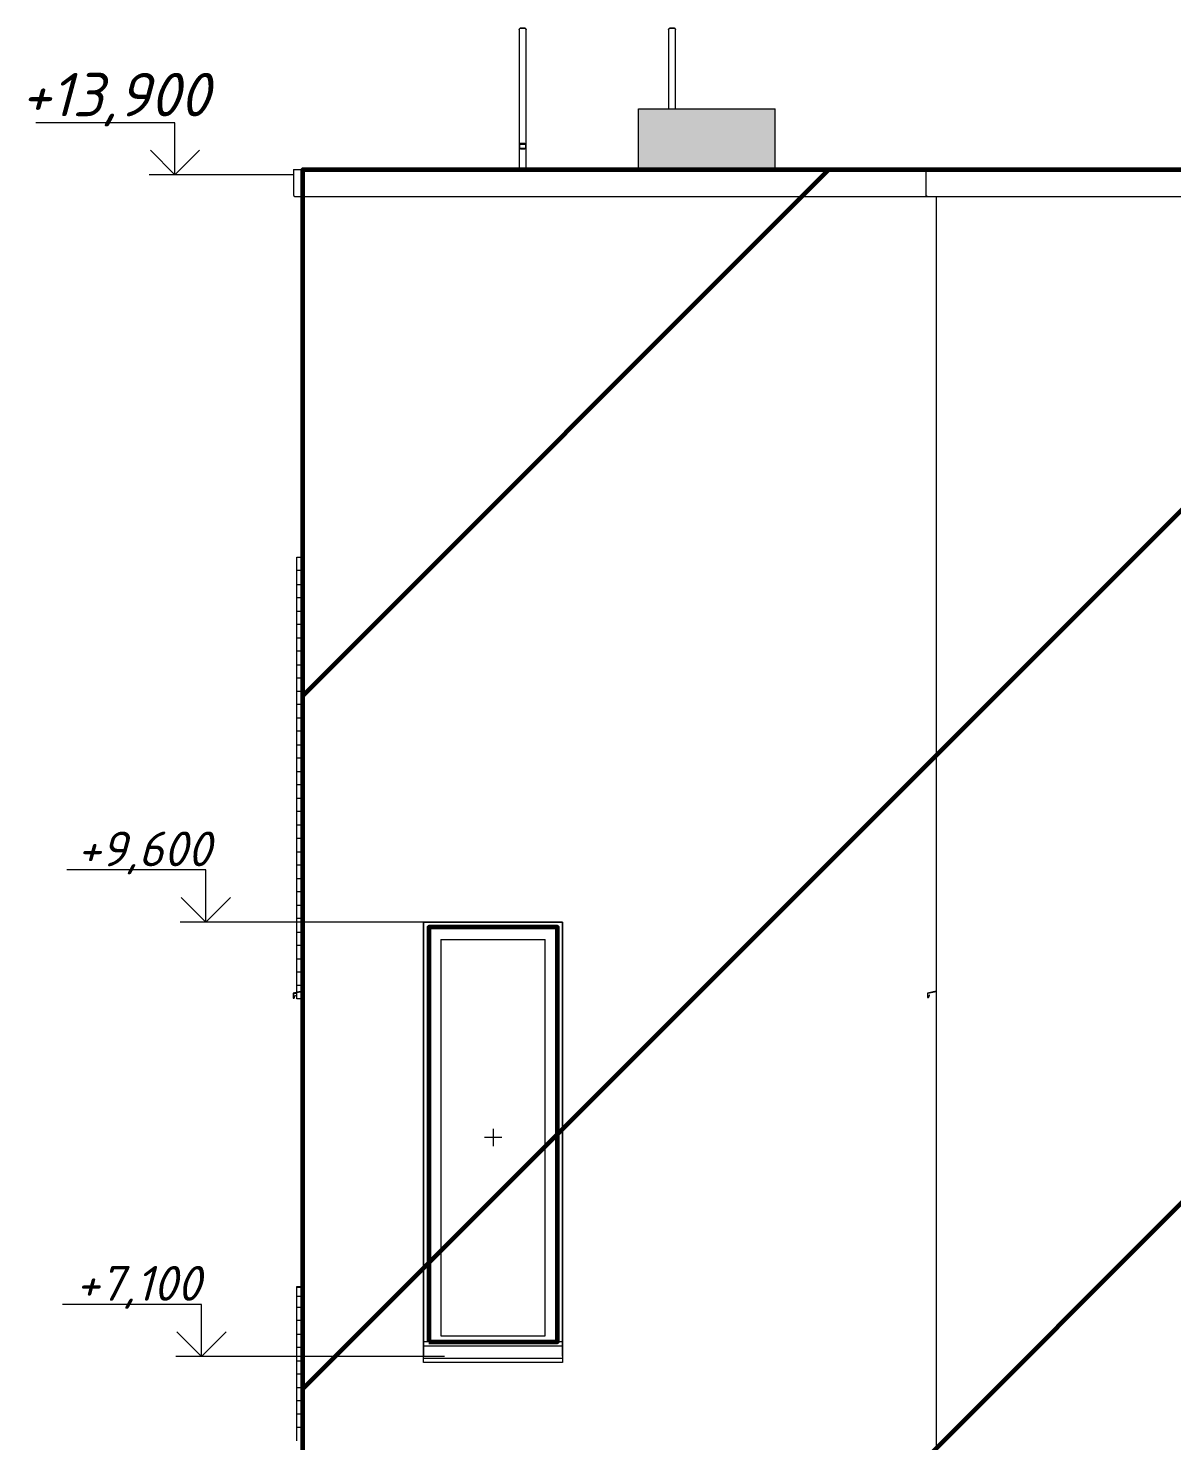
# Model space of a CAD drawing. Header units: millimetres. Extents: x 3914 to 443608, y -156176 to 78197.
# Drawn here: x 425679 to 432260, y 4313 to 12441 of the extents above; entities that cross this region are included whole.
import ezdxf

# ---------------------------------------------------------------- set-up
doc = ezdxf.new("R2010")
doc.units = ezdxf.units.MM
doc.linetypes.add('Штрих', pattern=[635, 317.5, -317.5])
for name, color, linetype, lineweight in [('0) клиннинг', 90, 'Continuous', 60), ('1) Откосы', 102, 'Continuous', 60), ('A-DETL-1', 7, 'Continuous', 13), ('A-GENM', 7, 'Continuous', 9), ('A-GLAZ', 7, 'Continuous', 9), ('A-GLAZ-1', 7, 'Continuous', 5), ('A-GLAZ-2', 7, 'Штрих', 5), ('A-WALL', 7, 'Continuous', 5), ('A-WALL-PATT', 7, 'Continuous', 5), ('G-ANNO-DIMS', 7, 'Continuous', 9), ('G-ANNO-DIMS-1', 7, 'Continuous', 20), ('I-WALL', 7, 'Continuous', 5)]:
    doc.layers.add(name, color=color, linetype=linetype, lineweight=lineweight)
doc.styles.add('ISOCPEUR_I', font='isocpeui.ttf', dxfattribs={"height": 250})
doc.styles.add('ISOCPEUR_I_1', font='isocpeui.ttf', dxfattribs={"height": 230})

# ---------------------------------------------------------------- blocks, each defined once
blk = doc.blocks.new('парапет - парапет-18575254-АР2_Фасад в А-Г копия 1')
at = {"layer": 'A-GENM'}
for p, q in [((-398.1, 13930), (3241.9, 13930)), ((-398.1, 13930), (-398.1, 13783)), ((3241.9, 13930), (10630, 13930)), ((3241.9, 13783), (3241.9, 13930)), ((10630, 13930), (10630, 13907.7)), ((10630, 13905.7), (10630, 13880)), ((-391, 13775.9), (3249, 13775.9)), ((3249, 13775.9), (10250, 13775.9))]:
    blk.add_line(p, q, dxfattribs=at)
for points, knots in [([(-398.1, 13783), (-398.1, 13782.5), (-397.9, 13781.3), (-397.4, 13780), (-396.9, 13779), (-396.3, 13778.4), (-395.7, 13777.8), (-395.1, 13777.2), (-394.4, 13776.8), (-393.6, 13776.4), (-392.8, 13776.1), (-391.9, 13776), (-391.1, 13775.9), (-390.5, 13775.9), (-390.3, 13776)], [0, 0, 0, 0, 0.1111111, 0.2222222, 0.2777778, 0.3333333, 0.3888889, 0.4444444, 0.5, 0.5555556, 0.6111111, 0.6666667, 0.7222222, 0.7777778, 0.7777778, 0.7777778, 0.7777778]), ([(3249.7, 13776), (3249.5, 13775.9), (3248.9, 13775.9), (3248.1, 13776), (3247.2, 13776.1), (3246.4, 13776.4), (3245.6, 13776.8), (3244.9, 13777.2), (3244.3, 13777.8), (3243.7, 13778.4), (3243.1, 13779), (3242.6, 13780), (3242.1, 13781.3), (3241.9, 13782.5), (3241.9, 13783)], [-0.7777778, -0.7777778, -0.7777778, -0.7777778, -0.7222222, -0.6666667, -0.6111111, -0.5555556, -0.5, -0.4444444, -0.3888889, -0.3333333, -0.2777778, -0.2222222, -0.1111111, 0, 0, 0, 0])]:
    blk.add_open_spline(points, degree=3, knots=knots, dxfattribs=at)
for points in [[(-391, 13775.9), (-390.7, 13775.9), (-390.5, 13775.9), (-390.3, 13776)], [(3249, 13775.9), (3249.3, 13775.9), (3249.5, 13775.9), (3249.7, 13776)]]:
    blk.add_open_spline(points, degree=3, dxfattribs=at)
blk = doc.blocks.new('Окно_СКБ_1Ст_БезПР - ОК-22_800х2500_h_ глухое-34006729-АР2_Фасад в А-Г копия 1')
at = {"layer": 'A-GLAZ-1'}
for p, q in [((350, 9600), (350, 7102.5)), ((1150, 9600), (350, 9600)), ((1150, 7102.5), (1150, 9600)), ((380, 7185), (380, 9570)), ((380, 9570), (450, 9570)), ((450, 9570), (1050, 9570)), ((1050, 9570), (1120, 9570)), ((1120, 9570), (1120, 7185)), ((450, 9500), (450, 7220)), ((450, 9500), (1050, 9500)), ((1050, 7220), (1050, 9500)), ((450, 7220), (1050, 7220))]:
    blk.add_line(p, q, dxfattribs=at)
at = {"layer": 'A-GLAZ-2'}
for p, q in [((750, 8410), (750, 8310)), ((800, 8360), (700, 8360))]:
    blk.add_line(p, q, dxfattribs=at)
blk = doc.blocks.new('ОП_Труба - ОП_Труба 40x40x4_Угловая-30591808-АР2_Фасад в А-Г копия 1')
at = {"layer": 'A-GENM'}
for p, q in [((900, 14055), (900, 13930)), ((940, 13930), (940, 14055))]:
    blk.add_line(p, q, dxfattribs=at)
blk = doc.blocks.new('ОП_Поручень_Наклонный - ОП_Поручень_Наклонный-30591813-АР2_Фасад в А-Г копия 1')
at = {"layer": 'A-GENM'}
for p, q in [((900, 14735.4), (900, 14073.9)), ((932, 14743.4), (908, 14743.4)), ((940, 14073.9), (940, 14735.4)), ((900, 14073.9), (900, 14055)), ((904, 14055), (904, 14073.9)), ((932, 14080.2), (908, 14080.2)), ((908, 14077.1), (932, 14077.1)), ((936, 14073.9), (936, 14055)), ((940, 14055), (940, 14073.9)), ((932, 14051.9), (908, 14051.9)), ((908, 14048.7), (932, 14048.7))]:
    blk.add_line(p, q, dxfattribs=at)
at = {"layer": 'A-GENM', "flags": 128}
for points in [[(908, 14743.4), (906.2, 14743.2), (904.5, 14742.6), (903, 14741.7), (901.7, 14740.4), (900.8, 14738.9), (900.2, 14737.2), (900, 14735.4)], [(940, 14735.4), (939.8, 14737.2), (939.2, 14738.9), (938.3, 14740.4), (937, 14741.7), (935.5, 14742.6), (933.8, 14743.2), (932, 14743.4)]]:
    blk.add_lwpolyline(points, dxfattribs=at)
at = {"layer": 'A-GENM'}
for centre, major_axis, start_param, end_param in [((908, 14073.9), (8, 0), 1.570796, 3.141593), ((908, 14073.9), (4, 0), 1.570796, 3.141593), ((932, 14073.9), (8, 0), 0, 1.570796), ((932, 14073.9), (4, 0), 0, 1.570796), ((908, 14055), (8, 0), 3.141593, 4.712389), ((908, 14055), (4, 0), 3.141593, 4.712389), ((932, 14055), (8, 0), 4.712389, 6.283185), ((932, 14055), (4, 0), 4.712389, 6.283185)]:
    blk.add_ellipse(centre, major_axis=major_axis, ratio=0.788418, start_param=start_param, end_param=end_param, dxfattribs=at)
blk = doc.blocks.new('ОП_Поручень_Наклонный - ОП_Поручень_Наклонный-V96-АР2_Фасад в А-Г копия 1')
at = {"layer": 'A-GENM'}
for p, q in [((1760, 14735.4), (1760, 14280)), ((1792, 14743.4), (1768, 14743.4)), ((1800, 14280), (1800, 14735.4))]:
    blk.add_line(p, q, dxfattribs=at)
at = {"layer": 'A-GENM', "flags": 128}
for points in [[(1768, 14743.4), (1766.2, 14743.2), (1764.5, 14742.6), (1763, 14741.7), (1761.7, 14740.4), (1760.8, 14738.9), (1760.2, 14737.2), (1760, 14735.4)], [(1800, 14735.4), (1799.8, 14737.2), (1799.2, 14738.9), (1798.3, 14740.4), (1797, 14741.7), (1795.5, 14742.6), (1793.8, 14743.2), (1792, 14743.4)]]:
    blk.add_lwpolyline(points, dxfattribs=at)
blk = doc.blocks.new('ОП_Поручень_Прямой - ОП_Поручень_Прямой-30591817-АР2_Фасад в А-Г копия 1')
at = {"layer": 'A-GENM'}
blk.add_line((908, 14743.4), (932, 14743.4), dxfattribs=at)
at = {"layer": 'A-GENM', "flags": 128}
for points in [[(900, 14735.4), (900.2, 14737.2), (900.8, 14738.9), (901.7, 14740.4), (903, 14741.7), (904.5, 14742.6), (906.2, 14743.2), (908, 14743.4)], [(932, 14743.4), (933.8, 14743.2), (935.5, 14742.6), (937, 14741.7), (938.3, 14740.4), (939.2, 14738.9), (939.8, 14737.2), (940, 14735.4)]]:
    blk.add_lwpolyline(points, dxfattribs=at)
blk = doc.blocks.new('Стакан ОВ_5 - Стакан ОВ_2-32669352-АР2_Фасад в А-Г копия 1')
at = {"layer": 'A-WALL-PATT'}
blk.add_hatch(color=256, dxfattribs=at).paths.add_polyline_path([(2048.1, 13930), (2373, 13930), (2373, 14280), (1587, 14280), (1587, 13930), (1833.9, 13930)], flags=0)
at = {"layer": 'A-WALL'}
for p, q in [((1587, 14280), (2373, 14280)), ((1587, 13930), (1587, 14280)), ((2373, 13930), (2373, 14280))]:
    blk.add_line(p, q, dxfattribs=at)
blk = doc.blocks.new('WNW_Отлив - Отлив_металлический-33965102-АР2_Фасад в А-Г копия 1')
at = {"layer": 'A-GLAZ-1'}
for p, q in [((-380, 9193.8), (-399, 9188.3)), ((-399, 9187.2), (-380, 9192.8)), ((-400, 9166), (-400, 9163)), ((-400, 9163), (-394, 9163)), ((-399, 9164), (-399, 9166)), ((-394.7, 9164), (-399, 9164)), ((-394, 9166), (-394.7, 9164)), ((-394, 9163), (-388.9, 9177.1)), ((-388.9, 9177.1), (-389.8, 9177.4))]:
    blk.add_line(p, q, dxfattribs=at)
blk = doc.blocks.new('WNW_Отлив - Отлив_металлический-33828275-АР2_Фасад в А-Г копия 1')
at = {"layer": 'A-GLAZ-1'}
for p, q in [((-350, 9202.5), (-400, 9191)), ((-400, 9191), (-400, 9166)), ((-399, 9190.2), (-350, 9201.5)), ((-399, 9167), (-399, 9190.2)), ((-400, 9166), (-394, 9166)), ((-394.7, 9167), (-399, 9167)), ((-389.8, 9180.4), (-394.7, 9167)), ((-394, 9166), (-388.9, 9180.1)), ((-388.9, 9180.1), (-389.8, 9180.4))]:
    blk.add_line(p, q, dxfattribs=at)
blk = doc.blocks.new('WNW_Отлив - Отлив_металлический-34006731-АР2_Фасад в А-Г копия 1')
at = {"layer": 'A-GLAZ-1'}
for p, q in [((1150, 7185), (350, 7185)), ((1150, 7160), (350, 7160)), ((350, 7091), (350, 7102.5)), ((350, 7066), (350, 7091)), ((350, 7091), (1150, 7091)), ((1150, 7102.5), (1150, 7091)), ((1150, 7091), (1150, 7066)), ((1150, 7066), (350, 7066))]:
    blk.add_line(p, q, dxfattribs=at)
blk = doc.blocks.new('Высотные отметки - Стрелка_Верх-17668718-АР2_Фасад в А-Г копия 1')
at = {"layer": 'G-ANNO-DIMS'}
for p, q in [((-1028.2, 600), (-1828.2, 600)), ((-1028.2, 300), (-1028.2, 600)), ((-876.6, 300), (-1176.6, 300))]:
    blk.add_line(p, q, dxfattribs=at)
at = {"layer": 'G-ANNO-DIMS-1'}
for q in [(-1169.7, 441.4), (-886.8, 441.4)]:
    blk.add_line((-1028.2, 300), q, dxfattribs=at)

msp = doc.modelspace()

# ---------------------------------------------------------------- hatches: boundary and pattern name
at = {"layer": '0) клиннинг'}
h = msp.add_hatch(dxfattribs=at)
h.set_pattern_fill('ANSI31', color=256, scale=888)
h.paths.add_polyline_path([(437806.4, 11627.2), (427259, 11627.2), (427259, -2302.8), (435034.4, -2302.8), (435034.4, 1357.2), (433414.4, 1357.2), (433409.4, 2718.7), (434034.8, 2718.7), (434024.4, 2482.2), (437806.4, 2482.2)])

# ---------------------------------------------------------------- linework, layer by layer
msp.add_lwpolyline([(437806.4, -2302.8), (427259, -2302.8), (427259, 11627.2), (437806.4, 11627.2)], close=True, dxfattribs=at)
at = {"layer": '1) Откосы'}
msp.add_lwpolyline([(427984.4, 4882.2), (428724.4, 4882.2), (428724.4, 7267.2), (427984.4, 7267.2)], close=True, dxfattribs=at)
at = {"layer": 'A-DETL-1'}
msp.add_line((427206.3, 11597.2), (427156.3, 11597.2), dxfattribs=at)
at = {"layer": 'A-WALL'}
for p, q in [((427254.4, 11473.2), (427254.4, -2502.8)), ((430904.4, 11473.2), (430904.4, 6097.2)), ((427954.4, 4799.7), (427954.4, 7297.2)), ((427954.4, 7297.2), (428754.4, 7297.2)), ((428754.4, 7297.2), (428754.4, 4799.7)), ((430904.4, 6097.2), (430904.4, 1897.2))]:
    msp.add_line(p, q, dxfattribs=at)
at = {"layer": 'G-ANNO-DIMS'}
for p, q in [((427206.3, 11597.2), (426523.5, 11597.2)), ((428291.7, 7297.2), (426700.8, 7297.2)), ((428074.7, 4797.2), (426676, 4797.2))]:
    msp.add_line(p, q, dxfattribs=at)
at = {"layer": 'I-WALL'}
for p, q in [((427224.4, 9320.2), (427224.4, 9397.2)), ((427224.4, 9397.2), (427254.4, 9397.2)), ((427224.4, 9240.3), (427224.4, 9320.2)), ((427254.4, 9320.2), (427224.4, 9320.2)), ((427224.4, 9163.3), (427224.4, 9240.3)), ((427224.4, 9240.3), (427254.4, 9240.3)), ((427224.4, 9086.3), (427224.4, 9163.3)), ((427254.4, 9163.3), (427224.4, 9163.3)), ((427224.4, 9009.3), (427224.4, 9086.3)), ((427224.4, 9086.3), (427254.4, 9086.3)), ((427224.4, 8932.3), (427224.4, 9009.3)), ((427254.4, 9009.3), (427224.4, 9009.3)), ((427224.4, 8855.3), (427224.4, 8932.3)), ((427224.4, 8932.3), (427254.4, 8932.3)), ((427224.4, 8778.3), (427224.4, 8855.3)), ((427254.4, 8855.3), (427224.4, 8855.3)), ((427224.4, 8701.3), (427224.4, 8778.3)), ((427224.4, 8778.3), (427254.4, 8778.3)), ((427224.4, 8626.3), (427224.4, 8701.3)), ((427254.4, 8701.3), (427224.4, 8701.3)), ((427224.4, 8549.3), (427224.4, 8626.3)), ((427224.4, 8626.3), (427254.4, 8626.3)), ((427224.4, 8472.3), (427224.4, 8549.3)), ((427254.4, 8549.3), (427224.4, 8549.3)), ((427224.4, 8395.3), (427224.4, 8472.3)), ((427224.4, 8472.3), (427254.4, 8472.3)), ((427224.4, 8317.7), (427224.4, 8395.3)), ((427254.4, 8395.3), (427224.4, 8395.3)), ((427224.4, 8240.7), (427224.4, 8317.7)), ((427224.4, 8317.7), (427254.4, 8317.7)), ((427224.4, 8164.3), (427224.4, 8240.7)), ((427254.4, 8240.7), (427224.4, 8240.7)), ((427224.4, 8087.3), (427224.4, 8164.3)), ((427224.4, 8164.3), (427254.4, 8164.3)), ((427224.4, 8010.1), (427224.4, 8087.3)), ((427254.4, 8087.3), (427224.4, 8087.3)), ((427224.4, 7933.1), (427224.4, 8010.1)), ((427224.4, 8010.1), (427254.4, 8010.1)), ((427224.4, 7856.1), (427224.4, 7933.1)), ((427254.4, 7933.1), (427224.4, 7933.1)), ((427224.4, 7779.1), (427224.4, 7856.1)), ((427224.4, 7856.1), (427254.4, 7856.1)), ((427224.4, 7702), (427224.4, 7779.1)), ((427254.4, 7779.1), (427224.4, 7779.1)), ((427224.4, 7625), (427224.4, 7702)), ((427224.4, 7702), (427254.4, 7702)), ((427224.4, 7548.2), (427224.4, 7625)), ((427254.4, 7625), (427224.4, 7625)), ((427224.4, 7471.2), (427224.4, 7548.2)), ((427224.4, 7548.2), (427254.4, 7548.2)), ((427224.4, 7394.7), (427224.4, 7471.2)), ((427254.4, 7471.2), (427224.4, 7471.2)), ((427224.4, 7317.7), (427224.4, 7394.7)), ((427224.4, 7394.7), (427254.4, 7394.7)), ((427224.4, 7240.2), (427224.4, 7317.7)), ((427254.4, 7317.7), (427224.4, 7317.7)), ((427224.4, 7163.2), (427224.4, 7240.2)), ((427224.4, 7240.2), (427254.4, 7240.2)), ((427224.4, 7086.3), (427224.4, 7163.2)), ((427254.4, 7163.2), (427224.4, 7163.2)), ((427224.4, 7009.3), (427224.4, 7086.3)), ((427224.4, 7086.3), (427254.4, 7086.3)), ((427224.4, 6933.6), (427224.4, 7009.3)), ((427254.4, 7009.3), (427224.4, 7009.3)), ((427224.4, 6892.8), (427224.4, 6933.6)), ((427224.4, 6933.6), (427254.4, 6933.6)), ((427224.4, 6856.6), (427224.4, 6891.9)), ((427254.4, 6856.6), (427224.4, 6856.6)), ((427224.4, 5197.2), (427224.4, 5200.1)), ((427224.4, 5200.1), (427254.4, 5200.1)), ((427224.4, 5142.2), (427224.4, 5197.2)), ((427224.4, 5197.2), (427254.4, 5197.2)), ((427224.4, 5080.8), (427224.4, 5142.2)), ((427254.4, 5142.2), (427224.4, 5142.2)), ((427224.4, 5003.8), (427224.4, 5080.8)), ((427224.4, 5080.8), (427254.4, 5080.8)), ((427224.4, 4926.8), (427224.4, 5003.8)), ((427254.4, 5003.8), (427224.4, 5003.8)), ((427224.4, 4849.8), (427224.4, 4926.8)), ((427224.4, 4926.8), (427254.4, 4926.8)), ((427224.4, 4772.8), (427224.4, 4849.8)), ((427254.4, 4849.8), (427224.4, 4849.8)), ((427224.4, 4695.8), (427224.4, 4772.8)), ((427224.4, 4772.8), (427254.4, 4772.8)), ((427224.4, 4618.8), (427224.4, 4695.8)), ((427254.4, 4695.8), (427224.4, 4695.8)), ((427224.4, 4541.8), (427224.4, 4618.8)), ((427224.4, 4618.8), (427254.4, 4618.8)), ((427224.4, 4466.8), (427224.4, 4541.8)), ((427254.4, 4541.8), (427224.4, 4541.8)), ((427224.4, 4389.8), (427224.4, 4466.8)), ((427224.4, 4466.8), (427254.4, 4466.8)), ((427224.4, 4312.8), (427224.4, 4389.8)), ((427254.4, 4389.8), (427224.4, 4389.8))]:
    msp.add_line(p, q, dxfattribs=at)

# ---------------------------------------------------------------- block references
at = {"layer": 'A-GENM'}
for name, p in [('ОП_Поручень_Наклонный - ОП_Поручень_Наклонный-30591813-АР2_Фасад в А-Г копия 1', (427604.4, -2302.8)), ('ОП_Поручень_Прямой - ОП_Поручень_Прямой-30591817-АР2_Фасад в А-Г копия 1', (427604.4, -2302.8)), ('ОП_Поручень_Наклонный - ОП_Поручень_Наклонный-V96-АР2_Фасад в А-Г копия 1', (427604.4, -2302.8)), ('ОП_Поручень_Прямой - ОП_Поручень_Прямой-30591817-АР2_Фасад в А-Г копия 1', (428464.4, -2302.8)), ('ОП_Труба - ОП_Труба 40x40x4_Угловая-30591808-АР2_Фасад в А-Г копия 1', (427604.4, -2302.8)), ('парапет - парапет-18575254-АР2_Фасад в А-Г копия 1', (427604.4, -2302.8))]:
    msp.add_blockref(name, p, dxfattribs=at)
at = {"layer": 'A-GLAZ'}
for name, p in [('Окно_СКБ_1Ст_БезПР - ОК-22_800х2500_h_ глухое-34006729-АР2_Фасад в А-Г копия 1', (427604.4, -2302.8)), ('WNW_Отлив - Отлив_металлический-33828275-АР2_Фасад в А-Г копия 1', (427604.4, -2302.8)), ('WNW_Отлив - Отлив_металлический-33965102-АР2_Фасад в А-Г копия 1', (427604.4, -2302.8)), ('WNW_Отлив - Отлив_металлический-33828275-АР2_Фасад в А-Г копия 1', (431254.4, -2302.8)), ('WNW_Отлив - Отлив_металлический-34006731-АР2_Фасад в А-Г копия 1', (427604.4, -2302.8))]:
    msp.add_blockref(name, p, dxfattribs=at)
at = {"layer": 'A-WALL'}
msp.add_blockref('Стакан ОВ_5 - Стакан ОВ_2-32669352-АР2_Фасад в А-Г копия 1', (427604.4, -2302.8), dxfattribs=at)
at = {"layer": 'G-ANNO-DIMS'}
for p in [(427551.7, 11297.2), (427729.1, 6997.2), (427704.2, 4497.2)]:
    msp.add_blockref('Высотные отметки - Стрелка_Верх-17668718-АР2_Фасад в А-Г копия 1', p, dxfattribs=at)

# ---------------------------------------------------------------- texts
at = {"layer": 'G-ANNO-DIMS', "attachment_point": 1, "line_spacing_factor": 1.149209}
for s, insert, char_height, width, style in [('+13,900', (425638, 12183.8), 250, 1189.123, 'ISOCPEUR_I'), ('+9,600', (425960.3, 7818.5), 200, 841.377, 'ISOCPEUR_I_1'), ('+7,100', (425953.3, 5318.5), 200, 798.352, 'ISOCPEUR_I_1')]:
    msp.add_mtext(s, dxfattribs=dict(at, insert=insert, char_height=char_height, width=width, style=style))

doc.saveas('drawing.dxf')
